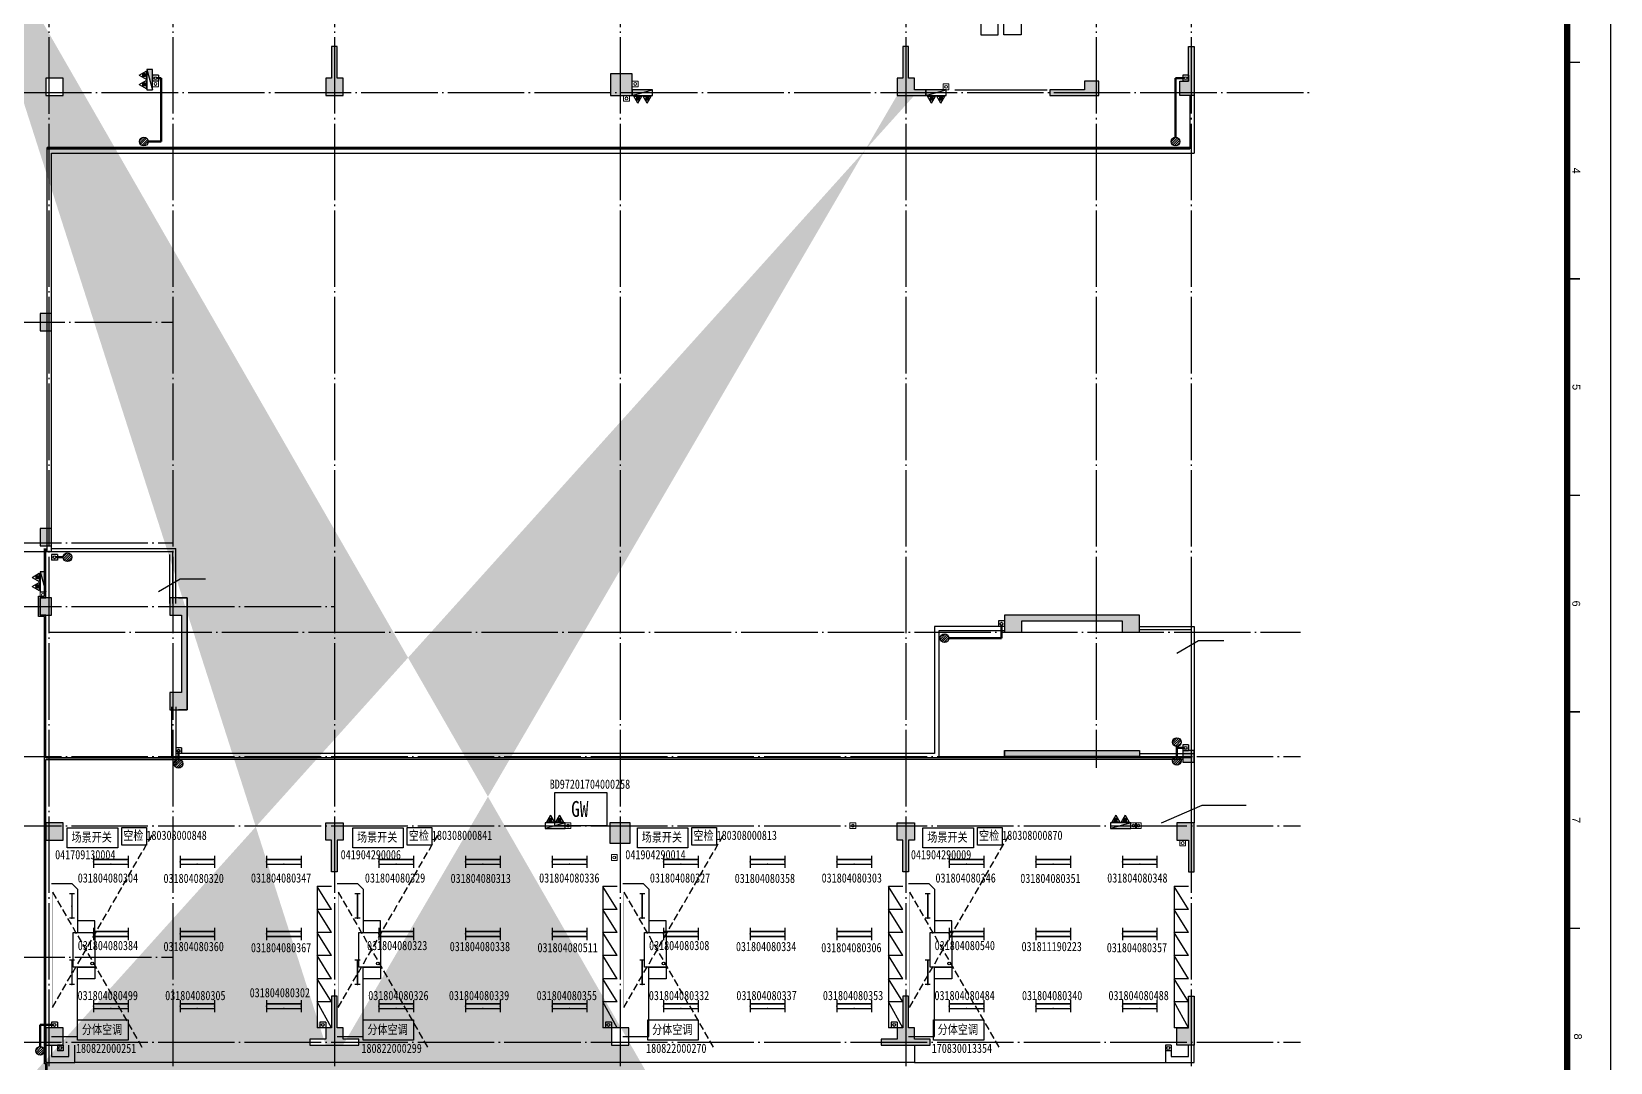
# Model space of a CAD drawing. Header units: millimetres. Extents: x 129492 to 2683129, y 513162 to 1188265.
# Drawn here: x 433926 to 488646, y 577455 to 613169 of the extents above; entities that cross this region are included whole.
import ezdxf
from ezdxf.enums import TextEntityAlignment as Align

# ---------------------------------------------------------------- set-up
doc = ezdxf.new("R2010")
doc.units = ezdxf.units.MM
doc.header["$LTSCALE"] = 1000
for name, pattern in [('3#_t8$0$$0$CCDID0GLB00001', [30, 26.5, -1.5, 0.5, -1.5]), ('3#_t8$0$CONTINOUS', [0]), ('3#_t8$0$DASH', [0.35, 0.25, -0.1]), ('GRID$1$CCDID0GLB00001', [30, 26.5, -1.5, 0.5, -1.5])]:
    doc.linetypes.add(name, pattern=pattern)
for name, color, linetype in [('3#_t8$0$$0$A-DOOR', 2, 'Continuous'), ('3#_t8$0$$0$G-GRID', 1, '3#_t8$0$$0$CCDID0GLB00001'), ('3#_t8$0$A-ELEV-HEVY', 2, 'Continuous'), ('3#_t8$0$A-FURN', 9, 'Continuous'), ('3#_t8$0$A-HRAL', 104, 'Continuous'), ('3#_t8$0$A-MOAT', 252, 'Continuous'), ('3#_t8$0$A-OVER', 23, 'Continuous'), ('3#_t8$0$A-WALL', 4, 'Continuous'), ('3#_t8$0$G-0-XREF', 252, 'Continuous'), ('3#_t8$0$G-ANNO-NOTE', 252, 'Continuous'), ('3#_t8$0$G-ANNO-TEXT', 33, 'Continuous'), ('3#_t8$0$P-COND-SILO', 252, '3#_t8$0$CONTINOUS'), ('3#_t8$0$P-DRAI-MISC', 252, 'Continuous'), ('3#_t8$0$P-WAST-PIPE', 252, '3#_t8$0$CCDI_L_P_F'), ('3#_t8$0$家具', 9, 'Continuous'), ('3#楼柱网$0$G-0-XREF', 2, 'Continuous'), ('3#楼柱网$1$COLS', 6, 'Continuous'), ('3#楼柱网$1$COLS-HATH', 8, 'Continuous'), ('E-EQPM-LIGT', 150, 'Continuous'), ('E-WIRE', 32, 'Continuous'), ('EQUIP-照明', 3, 'Continuous'), ('G-0-XREF', 2, 'Continuous'), ('GRID$1$G-GRID', 252, 'GRID$1$CCDID0GLB00001'), ('卫生间$0$A-DOOR', 2, 'Continuous'), ('卫生间$0$A-FIXT', 252, 'Continuous'), ('卫生间$0$SPACE', 7, 'Continuous'), ('图框A1+0.00$0$G-ANNO-TEXT', 33, 'Continuous'), ('图框A1+0.00$0$G-BORD', 3, 'Continuous')]:
    doc.layers.add(name, color=color, linetype=linetype)
for name, color, linetype, lineweight in [('3#_t8$0$3#消火栓$0$P-HUDR-MISC', 252, 'Continuous', 25), ('3#_t8$0$3#消火栓$0$P-HUDR-SILO', 252, 'Continuous', 20), ('3#_t8$0$P-HUDR-SILO', 252, 'Continuous', 20), ('3#_t8$0$P-WAST', 252, '3#_t8$0$废水', 50)]:
    doc.layers.add(name, color=color, linetype=linetype, lineweight=lineweight)
doc.layers.get('0').off()
doc.layers.get('3#_t8$0$G-0-XREF').off()
doc.layers.get('E-WIRE').off()
doc.styles.add('3#_t8$0$CCDI_T_G01', font='arial.ttf')
doc.styles.add('3#_t8$0$Standard', font='gbenor.shx', dxfattribs={"bigfont": 'gbcbig.shx'})
doc.styles.add('GW', font='', dxfattribs={"width": 0.8, "height": 550})
doc.styles.add('图框A1+0.00$0$CCDI_T_G01', font='arial.ttf')
doc.styles.add('空检', font='', dxfattribs={"width": 0.8, "height": 320})
doc.styles.get('GW').set_extended_font_data('SimSun')
doc.styles.get('空检').set_extended_font_data('SimSun')
doc.linetypes.add('3#_t8$0$CCDI_L_P_F', pattern='A,50,["F",3#_t8$0$CCDI_T_G01,S=2,R=0,X=1.1,Y=-1],-4', length=54)
doc.linetypes.add('3#_t8$0$废水', pattern='A,50,["F",3#_t8$0$Standard,S=2,R=0,X=1.2,Y=-1],-4', length=54)

# ---------------------------------------------------------------- blocks, each defined once
blk = doc.blocks.new('3#_t8$0$232Y24Y')
at = {"layer": '3#_t8$0$A-FURN'}
for p, q in [((-2060, 80), (-1560, -820)), ((-2060, 80), (-1560, 80)), ((-1560, -4820), (-1560, 80)), ((-2060, -820), (-1560, -820)), ((-2060, -820), (-1560, -1620)), ((-2060, -1620), (-1560, -1620)), ((-2060, -1620), (-1560, -2420)), ((-2060, -2420), (-1560, -3220)), ((-2060, -2420), (-1560, -2420)), ((-2060, -3220), (-1560, -3220)), ((-2060, -3220), (-1560, -4020)), ((-2060, -4020), (-1560, -4020)), ((-2060, -4020), (-1560, -4820)), ((-2060, -4820), (-1560, -4820))]:
    blk.add_line(p, q, dxfattribs=at)
at = {"layer": '3#_t8$0$家具', "linetype": '3#_t8$0$DASH'}
for p, q in [((7610, -4620), (4463, 830)), ((7610, -620), (4117, -6670))]:
    blk.add_line(p, q, dxfattribs=at)
at = {"layer": '3#_t8$0$家具'}
for points in [[(7640, 380), (6940, 380), (6740, 380), (6740, -2020)], [(7640, -4920), (6940, -4920), (6740, -4720), (6740, -3220)]]:
    blk.add_lwpolyline(points, dxfattribs=at)
at = {"layer": '3#_t8$0$家具', "const_width": 10}
blk.add_lwpolyline([(7610, -620), (7610, -4620)], dxfattribs=at)
at = {"layer": '3#_t8$0$家具'}
for points in [[(6140, -1620), (6740, -1620), (6740, -2020), (6140, -2020)], [(6140, -3220), (6140, -2020), (6890, -2020), (6890, -3220)], [(6140, -3620), (6740, -3620), (6740, -3220), (6140, -3220)]]:
    blk.add_lwpolyline(points, close=True, dxfattribs=at)
blk.add_circle((6236, -2146), 46.6, dxfattribs=at)
blk = doc.blocks.new('卫生间$0$$lvtry$00000000')
for p, q in [((0, 0), (0, -329.6)), ((75.7, -264.7), (-73.5, -264.7))]:
    blk.add_line(p, q)
blk.add_circle((0, -264.7), 16.2)
blk = doc.blocks.new('卫生间')
blk.add_line((4817, 2480), (5417, 2480))
at = {"layer": '卫生间$0$A-DOOR'}
for p, q in [((42717, 44830), (44667, 44830)), ((44667, 44830), (45917, 44830))]:
    blk.add_line(p, q, dxfattribs=at)
at = {"layer": '卫生间$0$A-FIXT'}
for p, q in [((43005, 53030), (43005, 49405)), ((45630, 51205), (45630, 53030)), ((892, 13668), (7217, 13668)), ((1730, 12380), (1730, 8755)), ((4917, 12180), (4917, 8880)), ((5317, 12180), (5317, 9280)), ((5417, 12180), (5417, 9380)), ((3405, 11893), (3405, 5580)), ((7617, 11380), (7617, 9880)), ((5417, 9380, 0), (7617, 9380, 0)), ((4917, 8880, 0), (7617, 8880, 0)), ((5317, 9280, 0), (7617, 9280, 0)), ((1730, 8293), (1730, 5580)), ((7617, 8480), (7617, 5630)), ((1730, 2668), (1730, 5380)), ((3405, 2668), (3405, 5380)), ((4917, 2480), (4917, 5280)), ((4917, 5280), (6817, 5280)), ((5317, 2480), (5317, 4880)), ((5317, 4880), (6817, 4880)), ((5417, 2480), (5417, 4780)), ((5417, 4780), (6817, 4780)), ((7617, 2780), (7617, 4280)), ((877, 340), (877, 2668))]:
    blk.add_line(p, q, dxfattribs=at)
for points in [[(44217, 46730), (44217, 48830), (43617, 48830), (43617, 46730)], [(44417, 46730), (44417, 48830), (45017, 48830), (45017, 46730)]]:
    blk.add_lwpolyline(points, close=True, dxfattribs=at)
for points in [[(1177, 2668), (1177, 640), (7612, 640), (7612, -20)], [(877, 340), (7217, 340), (7217, -20)]]:
    blk.add_lwpolyline(points, dxfattribs=at)
at = {"layer": '卫生间$0$SPACE', "ltscale": 5}
for points in [[(5017, 8160), (6517, 8160), (6517, 8580), (5017, 8580)], [(6617, 8160), (7067, 8160), (7067, 8580), (6617, 8580)], [(5017, 5580), (6517, 5580), (6517, 6000), (5017, 6000)]]:
    blk.add_lwpolyline(points, close=True, dxfattribs=at)
at = {"layer": '卫生间$0$A-FIXT', "xscale": -1}
for p, rotation in [((4847, 11880, 0), 90.00000027649769), ((4847, 11280, 0), 90.00000027649769), ((4847, 10680, 0), 90.00000027649769), ((4847, 10080, 0), 90.00000027649769), ((6117, 8780), 180), ((6717, 8780), 180), ((7317, 8780), 180)]:
    blk.add_blockref('卫生间$0$$lvtry$00000000', p, dxfattribs=dict(at, rotation=rotation))
blk = doc.blocks.new('GRID')
at = {"layer": 'GRID$1$G-GRID', "ltscale": 0.1}
for p, q in [((23400, 76720), (23400, -3284)), ((27700, 76720), (27700, -3284)), ((33300, 76720), (33300, -3284)), ((43200, 76720), (43200, -3284)), ((53100, 76720), (53100, -3284)), ((59700, 76720), (59700, 42400)), ((63000, 76720), (63000, -3284)), ((-1768, 65800), (66783, 65800)), ((-2810, 50200), (27700, 50200)), ((-2810, 49900), (27700, 49900)), ((-2810, 48000), (33300, 48000)), ((23400, 47100), (66783, 47100)), ((-2810, 42800), (66783, 42800)), ((-2810, 40400), (66783, 40400)), ((-2810, 32900), (66783, 32900))]:
    blk.add_line(p, q, dxfattribs=at)
for points in [[(-2693, 57850), (27700, 57850)], [(-2693, 35850), (27700, 35850)]]:
    blk.add_lwpolyline(points, dxfattribs=at)
blk = doc.blocks.new('3#楼柱网')
at = {"layer": '3#楼柱网$1$COLS-HATH'}
h = blk.add_hatch(color=256, dxfattribs=at)
h.paths.add_polyline_path([(-28327982, 42527826), (-28328207, 42527826), (-28328207, 42528476), (-28327557, 42528476), (-28327557, 42527826), (-28327782, 42527826), (-28327782, 42526776), (-28327982, 42526776)])
h.paths.add_polyline_path([(-28294907, 42579476), (-28294157, 42579476), (-28294157, 42580226), (-28294907, 42580226)], flags=16)
h.paths.add_polyline_path([(-28314482, 42588076), (-28313282, 42588076), (-28313282, 42587876), (-28313882, 42587876), (-28313882, 42587476), (-28314282, 42587476), (-28314282, 42586826), (-28314482, 42586826)], flags=17)
h.paths.add_polyline_path([(-28275082, 42556376), (-28274682, 42556376), (-28274682, 42556776), (-28275082, 42556776)], flags=17)
h.paths.add_polyline_path([(-28275082, 42523476), (-28274682, 42523476), (-28274682, 42523876), (-28275082, 42523876)], flags=17)
h.paths.add_polyline_path([(-28314682, 42543026), (-28314282, 42543026), (-28314282, 42543626), (-28314682, 42543626)], flags=17)
h.paths.add_polyline_path([(-28318582, 42542976), (-28317882, 42542976), (-28317882, 42543676), (-28318582, 42543676)], flags=17)
h.paths.add_polyline_path([(-28325382, 42543026), (-28324782, 42543026), (-28324782, 42543626), (-28325382, 42543626)], flags=17)
h.paths.add_polyline_path([(-28325382, 42534626), (-28325382, 42536226), (-28325182, 42536226), (-28325182, 42535226), (-28324782, 42535226), (-28324782, 42534826), (-28323682, 42534826), (-28323682, 42534626)], flags=17)
h.paths.add_polyline_path([(-28318082, 42533926), (-28317682, 42533926), (-28317682, 42534526), (-28318082, 42534526)], flags=17)
h.paths.add_polyline_path([(-28314682, 42533926), (-28314282, 42533926), (-28314282, 42534526), (-28314682, 42534526)], flags=17)
h.paths.add_polyline_path([(-28314682, 42534626), (-28314282, 42534626), (-28314282, 42535226), (-28314682, 42535226)], flags=17)
h.paths.add_polyline_path([(-28318482, 42534626), (-28317882, 42534626), (-28317882, 42535226), (-28318482, 42535226)], flags=17)
h.paths.add_polyline_path([(-28328732, 42520776), (-28327032, 42520776), (-28327032, 42520976), (-28327582, 42520976), (-28327582, 42521376), (-28327782, 42521376), (-28327982, 42521376), (-28327982, 42521376), (-28328182, 42521376), (-28328182, 42520976), (-28328732, 42520976)])
h.paths.add_polyline_path([(-28314682, 42524976), (-28314282, 42524976), (-28314282, 42525576), (-28314682, 42525576)], flags=17)
h.paths.add_polyline_path([(-28285532, 42513676), (-28283832, 42513676), (-28283832, 42513876), (-28284382, 42513876), (-28284382, 42514276), (-28284582, 42514276), (-28284582, 42515376), (-28284782, 42515376), (-28284782, 42514276), (-28284982, 42514276), (-28284982, 42513876), (-28285532, 42513876)], flags=17)
h.paths.add_polyline_path([(-28305332, 42513676), (-28303632, 42513676), (-28303632, 42513876), (-28304182, 42513876), (-28304182, 42514276), (-28304382, 42514276), (-28304382, 42515376), (-28304582, 42515376), (-28304582, 42514276), (-28304782, 42514276), (-28304782, 42513876), (-28305332, 42513876)], flags=17)
h.paths.add_polyline_path([(-28309782, 42528656), (-28309782, 42525576), (-28310182, 42525576), (-28310182, 42524976), (-28309582, 42524976), (-28309582, 42529256), (-28310182, 42529256), (-28310182, 42528656)], flags=17)
h.paths.add_polyline_path([(-28281262, 42528576), (-28281262, 42528576), (-28281262, 42528576), (-28281262, 42527976), (-28280662, 42527976), (-28280662, 42528376), (-28277182, 42528376), (-28277182, 42527976), (-28276582, 42527976), (-28276582, 42528576)], flags=17)
h.paths.add_polyline_path([(-28314682, 42528656), (-28314282, 42528656), (-28314282, 42529256), (-28314682, 42529256)], flags=17)
h.paths.add_polyline_path([(-28318482, 42527876), (-28317882, 42527876), (-28317882, 42528476), (-28318482, 42528476)], flags=17)
h.paths.add_polyline_path([(-28274682, 42521376), (-28275282, 42521376), (-28275282, 42520776), (-28274882, 42520776), (-28274882, 42519676), (-28274682, 42519676), (-28274682, 42520776)], flags=17)
h.paths.add_polyline_path([(-28337882, 42528476), (-28337282, 42528476), (-28337282, 42527876), (-28337682, 42527876), (-28337682, 42526776), (-28337882, 42526776), (-28337882, 42527876)])
h.paths.add_polyline_path([(-28337882, 42520776), (-28337282, 42520776), (-28337282, 42521376), (-28337682, 42521376), (-28337682, 42522476), (-28337882, 42522476), (-28337882, 42521376)])
h.paths.add_polyline_path([(-28318082, 42513676), (-28318082, 42515676), (-28317782, 42515676), (-28317782, 42513676)])
h.paths.add_polyline_path([(-28304782, 42521376), (-28304182, 42521376), (-28304182, 42520776), (-28304382, 42520776), (-28304382, 42519676), (-28304582, 42519676), (-28304582, 42520776), (-28304782, 42520776)], flags=17)
h.paths.add_polyline_path([(-28284982, 42521376), (-28284382, 42521376), (-28284382, 42520776), (-28284582, 42520776), (-28284582, 42519676), (-28284782, 42519676), (-28284782, 42520776), (-28284982, 42520776)], flags=17)
h.paths.add_polyline_path([(-28294932, 42520676), (-28294232, 42520676), (-28294232, 42521376), (-28294932, 42521376)], flags=17)
h.paths.add_polyline_path([(-28314482, 42520776), (-28313882, 42520776), (-28313882, 42521376), (-28314482, 42521376)], flags=17)
h.paths.add_polyline_path([(-28318482, 42520776), (-28317882, 42520776), (-28317882, 42521376), (-28318482, 42521376)], flags=17)
h.paths.add_polyline_path([(-28294882, 42513676), (-28294282, 42513676), (-28294282, 42514276), (-28294882, 42514276)], flags=17)
h.paths.add_polyline_path([(-28314482, 42513676), (-28313882, 42513676), (-28313882, 42514276), (-28314482, 42514276)])
h.paths.add_polyline_path([(-28328732, 42563776), (-28327032, 42563776), (-28327032, 42563576), (-28327582, 42563576), (-28327582, 42563176), (-28327782, 42563176), (-28327982, 42563176), (-28327982, 42563176), (-28328182, 42563176), (-28328182, 42563576), (-28328732, 42563576)])
h.paths.add_polyline_path([(-28278482, 42579476), (-28277982, 42579476), (-28277982, 42579976), (-28278482, 42579976), (-28278482, 42579676), (-28279682, 42579676), (-28279682, 42579476)], flags=17)
h.paths.add_polyline_path([(-28325382, 42549926), (-28325382, 42548326), (-28325182, 42548326), (-28325182, 42549326), (-28324782, 42549326), (-28324782, 42549726), (-28323682, 42549726), (-28323682, 42549926)], flags=17)
h.paths.add_polyline_path([(-28285532, 42546576), (-28283832, 42546576), (-28283832, 42546776), (-28284382, 42546776), (-28284382, 42547176), (-28284582, 42547176), (-28284582, 42548276), (-28284782, 42548276), (-28284782, 42547176), (-28284982, 42547176), (-28284982, 42546776), (-28285532, 42546776)], flags=17)
h.paths.add_polyline_path([(-28309782, 42561476), (-28309782, 42558796), (-28310182, 42558796), (-28310182, 42558196), (-28309582, 42558196), (-28309582, 42562076), (-28310182, 42562076), (-28310182, 42561476)], flags=17)
h.paths.add_polyline_path([(-28281262, 42561476), (-28281262, 42561476), (-28281262, 42561476), (-28281262, 42560876), (-28280662, 42560876), (-28280662, 42561276), (-28277182, 42561276), (-28277182, 42560876), (-28276582, 42560876), (-28276582, 42561476)], flags=17)
h.paths.add_polyline_path([(-28318082, 42563876), (-28317682, 42563876), (-28317682, 42564476), (-28318082, 42564476)], flags=17)
h.paths.add_polyline_path([(-28314682, 42563876), (-28314282, 42563876), (-28314282, 42564476), (-28314682, 42564476)], flags=17)
h.paths.add_polyline_path([(-28322370, 42584799), (-28322052, 42585042), (-28321688, 42584565), (-28322005, 42584322)], flags=17)
h.paths.add_polyline_path([(-28274682, 42554276), (-28275282, 42554276), (-28275282, 42553676), (-28274882, 42553676), (-28274882, 42552576), (-28274682, 42552576), (-28274682, 42553676)], flags=17)
h.paths.add_polyline_path([(-28304782, 42554276), (-28304182, 42554276), (-28304182, 42553676), (-28304382, 42553676), (-28304382, 42552576), (-28304582, 42552576), (-28304582, 42553676), (-28304782, 42553676)], flags=17)
h.paths.add_polyline_path([(-28284982, 42554276), (-28284382, 42554276), (-28284382, 42553676), (-28284582, 42553676), (-28284582, 42552576), (-28284782, 42552576), (-28284782, 42553676), (-28284982, 42553676)], flags=17)
h.paths.add_polyline_path([(-28294932, 42553576), (-28294232, 42553576), (-28294232, 42554276), (-28294932, 42554276)], flags=17)
h.paths.add_polyline_path([(-28314482, 42553676), (-28313882, 42553676), (-28313882, 42554276), (-28314482, 42554276)], flags=17)
h.paths.add_polyline_path([(-28337882, 42556076), (-28337282, 42556076), (-28337282, 42556676), (-28337682, 42556676), (-28337682, 42557776), (-28337882, 42557776), (-28337882, 42556676)])
h.paths.add_polyline_path([(-28327982, 42556726), (-28328207, 42556726), (-28328207, 42556076), (-28327557, 42556076), (-28327557, 42556726), (-28327782, 42556726), (-28327782, 42557776), (-28327982, 42557776)])
h.paths.add_polyline_path([(-28318482, 42556076), (-28317882, 42556076), (-28317882, 42556676), (-28318482, 42556676)], flags=17)
h.paths.add_polyline_path([(-28318482, 42549326), (-28317882, 42549326), (-28317882, 42549926), (-28318482, 42549926)], flags=17)
h.paths.add_polyline_path([(-28274682, 42546576), (-28275282, 42546576), (-28275282, 42547176), (-28274882, 42547176), (-28274882, 42548276), (-28274682, 42548276), (-28274682, 42547176)], flags=17)
h.paths.add_polyline_path([(-28305332, 42546576), (-28303632, 42546576), (-28303632, 42546776), (-28304182, 42546776), (-28304182, 42547176), (-28304382, 42547176), (-28304382, 42548276), (-28304582, 42548276), (-28304582, 42547176), (-28304782, 42547176), (-28304782, 42546776), (-28305332, 42546776)], flags=16)
h.paths.add_polyline_path([(-28294882, 42546576), (-28294282, 42546576), (-28294282, 42547176), (-28294882, 42547176)], flags=17)
h.paths.add_polyline_path([(-28314482, 42546576), (-28313882, 42546576), (-28313882, 42547176), (-28314482, 42547176)], flags=17)
h.paths.add_polyline_path([(-28314682, 42571326), (-28314282, 42571326), (-28314282, 42571926), (-28314682, 42571926)], flags=17)
h.paths.add_polyline_path([(-28314682, 42561476), (-28314282, 42561476), (-28314282, 42562076), (-28314682, 42562076)], flags=17)
h.paths.add_polyline_path([(-28304782, 42579476), (-28304182, 42579476), (-28304182, 42580076), (-28304382, 42580076), (-28304382, 42581176), (-28304582, 42581176), (-28304582, 42580076), (-28304782, 42580076)], flags=17)
h.paths.add_polyline_path([(-28284382, 42579676), (-28284382, 42580076), (-28284582, 42580076), (-28284582, 42581176), (-28284782, 42581176), (-28284782, 42580076), (-28284982, 42580076), (-28284982, 42579476), (-28283982, 42579476), (-28283982, 42579676)], flags=17)
h.paths.add_polyline_path([(-28314482, 42579476), (-28313882, 42579476), (-28313882, 42580076), (-28314482, 42580076)], flags=17)
h.paths.add_polyline_path([(-28318082, 42571326), (-28317682, 42571326), (-28317682, 42571926), (-28318082, 42571926)], flags=17)
h.paths.add_polyline_path([(-28337882, 42563776), (-28337282, 42563776), (-28337282, 42563176), (-28337682, 42563176), (-28337682, 42562076), (-28337882, 42562076), (-28337882, 42563176)])
h.paths.add_polyline_path([(-28318482, 42563176), (-28317882, 42563176), (-28317882, 42563776), (-28318482, 42563776)], flags=17)
h.paths.add_polyline_path([(-28304782, 42588076), (-28304182, 42588076), (-28304182, 42587476), (-28304382, 42587476), (-28304382, 42586376), (-28304582, 42586376), (-28304582, 42587476), (-28304782, 42587476)], flags=17)
h.paths.add_polyline_path([(-28284982, 42588076), (-28284382, 42588076), (-28284382, 42587476), (-28284582, 42587476), (-28284582, 42586376), (-28284782, 42586376), (-28284782, 42587476), (-28284982, 42587476)], flags=17)
h.paths.add_polyline_path([(-28294882, 42587476), (-28294282, 42587476), (-28294282, 42588076), (-28294882, 42588076)], flags=17)
h.paths.add_polyline_path([(-28274882, 42579976), (-28274882, 42581176), (-28274682, 42581176), (-28274682, 42579476), (-28275182, 42579476), (-28275182, 42579976)], flags=17)
edge = h.paths.add_edge_path(flags=17)
edge.add_line((-28281262, 42523676), (-28276582, 42523676))
edge.add_line((-28276582, 42523676), (-28276582, 42523876))
edge.add_line((-28276582, 42523876), (-28276982, 42523876))
edge.add_line((-28276982, 42523876), (-28280862, 42523876))
edge.add_line((-28280862, 42523876), (-28281262, 42523876))
edge.add_line((-28281262, 42523876), (-28281262, 42523676))
edge.add_line((-28281262, 42523676), (-28280862, 42523676))
h.paths.add_polyline_path([(-28281262, 42556776), (-28280862, 42556776), (-28276982, 42556776), (-28276582, 42556776), (-28276582, 42556576), (-28281262, 42556576)], flags=17)
h.paths.add_polyline_path([(-28278182, 42586776), (-28278382, 42586776), (-28278382, 42586376), (-28277982, 42586376), (-28277982, 42587676), (-28277982, 42588076), (-28278382, 42588076), (-28278382, 42587676), (-28278182, 42587676)], flags=17)
edge = h.paths.add_edge_path(flags=17)
edge.add_line((-28274682, 42586776), (-28274682, 42585076))
edge.add_line((-28274682, 42585076), (-28274882, 42585076))
edge.add_line((-28274882, 42585076), (-28274882, 42586376))
edge.add_line((-28274882, 42586376), (-28275082, 42586376))
edge.add_line((-28275082, 42586376), (-28275082, 42586776))
edge.add_line((-28275082, 42586776), (-28274682, 42586776))
edge.add_line((-28274682, 42586776), (-28274682, 42586376))
edge = h.paths.add_edge_path(flags=17)
edge.add_line((-28318082, 42580076), (-28318082, 42579476))
edge.add_line((-28318082, 42579476), (-28317682, 42579476))
edge.add_line((-28317682, 42579476), (-28317682, 42580076))
edge.add_line((-28317682, 42580076), (-28317882, 42580076))
edge.add_line((-28317882, 42580076), (-28317882, 42581176))
edge.add_line((-28317882, 42581176), (-28318082, 42581176))
edge.add_line((-28318082, 42581176), (-28318082, 42579476))
h.paths.add_polyline_path([(-28318082, 42579476), (-28317682, 42579476), (-28317682, 42580076), (-28317882, 42580076), (-28317882, 42581176), (-28318082, 42581176)], flags=16)
edge = h.paths.add_edge_path()
edge.add_line((-28324782, 42534626), (-28324782, 42534626))
edge.add_line((-28324782, 42534626), (-28325382, 42534626))
edge.add_line((-28325382, 42534626), (-28325382, 42535226))
edge.add_line((-28281262, 42523876), (-28281262, 42523676))
edge.add_line((-28274782, 42513676), (-28275682, 42513676))
edge.add_line((-28275682, 42513676), (-28275682, 42513876))
edge.add_line((-28275682, 42513876), (-28275282, 42513876))
edge.add_line((-28275282, 42513876), (-28275282, 42514276))
edge.add_line((-28275282, 42514276), (-28274882, 42514276))
edge.add_line((-28274882, 42514276), (-28274882, 42515376))
edge.add_line((-28274882, 42515376), (-28274682, 42515376))
edge.add_line((-28274682, 42515376), (-28274682, 42514276))
edge.add_line((-28274682, 42514276), (-28274682, 42513676))
edge.add_line((-28274682, 42513676), (-28275282, 42513676))
edge.add_line((-28318082, 42588076), (-28317718, 42587599))
edge.add_line((-28317718, 42587599), (-28318036, 42587356))
edge.add_line((-28318036, 42587356), (-28318400, 42587833))
edge.add_line((-28318400, 42587833), (-28318082, 42588076))
edge.add_line((-28304782, 42546576), (-28304182, 42546576))
edge.add_line((-28284982, 42579476), (-28284382, 42579476))
at = {"layer": '3#楼柱网$1$COLS'}
for points in [[(-28304782, 42579476), (-28304182, 42579476), (-28304182, 42580076), (-28304382, 42580076), (-28304382, 42581176), (-28304582, 42581176), (-28304582, 42580076), (-28304782, 42580076), (-28304782, 42579476)], [(-28284382, 42579676), (-28284382, 42580076), (-28284582, 42580076), (-28284582, 42581176), (-28284782, 42581176), (-28284782, 42580076), (-28284982, 42580076), (-28284982, 42579476), (-28283982, 42579476), (-28283982, 42579676), (-28284382, 42579676)], [(-28274882, 42579976), (-28274882, 42581176), (-28274682, 42581176), (-28274682, 42579476), (-28275182, 42579476), (-28275182, 42579976), (-28274882, 42579976)], [(-28278482, 42579476), (-28277982, 42579476), (-28277982, 42579976), (-28278482, 42579976), (-28278482, 42579676), (-28279682, 42579676), (-28279682, 42579476), (-28278482, 42579476)], [(-28284982, 42579476), (-28284382, 42579476)], [(-28309782, 42561476), (-28309782, 42558796), (-28310182, 42558796), (-28310182, 42558196), (-28309582, 42558196), (-28309582, 42562076), (-28309582, 42562076), (-28310182, 42562076), (-28310182, 42561476), (-28309782, 42561476)], [(-28281262, 42561476), (-28281262, 42561476), (-28281262, 42561476), (-28281262, 42560876), (-28280662, 42560876), (-28280662, 42561276), (-28277182, 42561276), (-28277182, 42560876), (-28276582, 42560876), (-28276582, 42561476), (-28281262, 42561476)], [(-28281262, 42556576), (-28281262, 42556776), (-28280862, 42556776), (-28280862, 42556776), (-28276982, 42556776), (-28276982, 42556776), (-28276582, 42556776), (-28276582, 42556576), (-28281262, 42556576)], [(-28281262, 42556776), (-28281262, 42556576)], [(-28304782, 42554276), (-28304182, 42554276), (-28304182, 42553676), (-28304382, 42553676), (-28304382, 42552576), (-28304582, 42552576), (-28304582, 42553676), (-28304782, 42553676), (-28304782, 42554276)], [(-28284982, 42554276), (-28284382, 42554276), (-28284382, 42553676), (-28284582, 42553676), (-28284582, 42552576), (-28284782, 42552576), (-28284782, 42553676), (-28284982, 42553676), (-28284982, 42554276)], [(-28274682, 42554276), (-28275282, 42554276), (-28275282, 42553676), (-28274882, 42553676), (-28274882, 42552576), (-28274682, 42552576), (-28274682, 42553676), (-28274682, 42553676), (-28274682, 42554276)], [(-28305332, 42546576), (-28303632, 42546576), (-28303632, 42546776), (-28304182, 42546776), (-28304182, 42547176), (-28304382, 42547176), (-28304382, 42548276), (-28304582, 42548276), (-28304582, 42547176), (-28304782, 42547176), (-28304782, 42546776), (-28305332, 42546776), (-28305332, 42546576)], [(-28285532, 42546576), (-28283832, 42546576), (-28283832, 42546776), (-28284382, 42546776), (-28284382, 42547176), (-28284582, 42547176), (-28284582, 42548276), (-28284782, 42548276), (-28284782, 42547176), (-28284982, 42547176), (-28284982, 42546776), (-28285532, 42546776), (-28285532, 42546576)], [(-28274682, 42546576), (-28275282, 42546576), (-28275282, 42547176), (-28274882, 42547176), (-28274882, 42548276), (-28274682, 42548276), (-28274682, 42547176), (-28274682, 42547176), (-28274682, 42546576)], [(-28304782, 42546576), (-28304182, 42546576)]]:
    blk.add_lwpolyline(points, dxfattribs=at)
for points in [[(-28294907, 42579476), (-28294157, 42579476), (-28294157, 42580226), (-28294907, 42580226)], [(-28314482, 42579476), (-28313882, 42579476), (-28313882, 42580076), (-28314482, 42580076)], [(-28314682, 42571326), (-28314282, 42571326), (-28314282, 42571926), (-28314682, 42571926)], [(-28314682, 42563876), (-28314282, 42563876), (-28314282, 42564476), (-28314682, 42564476)], [(-28314682, 42561476), (-28314282, 42561476), (-28314282, 42562076), (-28314682, 42562076)], [(-28275082, 42556376), (-28274682, 42556376), (-28274682, 42556776), (-28275082, 42556776)], [(-28314482, 42553676), (-28313882, 42553676), (-28313882, 42554276), (-28314482, 42554276)], [(-28294932, 42553576), (-28294232, 42553576), (-28294232, 42554276), (-28294932, 42554276)], [(-28314482, 42546576), (-28313882, 42546576), (-28313882, 42547176), (-28314482, 42547176)], [(-28294882, 42546576), (-28294282, 42546576), (-28294282, 42547176), (-28294882, 42547176)]]:
    blk.add_lwpolyline(points, close=True, dxfattribs=at)
at = {"layer": '3#楼柱网$0$G-0-XREF'}
blk.add_blockref('GRID', (-28337782, 42513776), dxfattribs=at)
blk = doc.blocks.new('3#_t8$0$gfdgdgre')
at = {"layer": '3#_t8$0$A-MOAT', "ltscale": 5}
for p, q in [((-39650, 54050), (-39650, 54100)), ((-35550, 54100), (-39650, 54100)), ((-50, 54050), (-39650, 54050)), ((-19550, 54100), (-35550, 54100)), ((-50, 54100), (-19550, 54100)), ((-19700, 32900), (-39700, 32900)), ((-300, 32900), (-19800, 32900))]:
    blk.add_line(p, q, dxfattribs=at)
for points in [[(-39750, 22600), (-39750, 37850), (-39950, 37850), (-39950, 38550), (-39750, 38550), (-39750, 40200)], [(0, 32950), (-39700, 32950), (-39700, 37900), (-39900, 37900), (-39900, 38500), (-39700, 38500), (-39700, 40200)], [(-39900, 11050), (-39900, 11650), (-39650, 11650), (-39650, 19450), (-39900, 19450), (-39900, 20050), (-39650, 20050), (-39650, 22400), (-39700, 22400), (-39700, 32900), (-35200, 32900)], [(-39950, 11050), (-39950, 11700), (-39700, 11700), (-39700, 19400), (-39950, 19400), (-39950, 20100), (-39700, 20100), (-39700, 22350), (-39750, 22350), (-39750, 22600)]]:
    blk.add_lwpolyline(points, dxfattribs=at)
blk = doc.blocks.new('3#_t8$0$3#消火栓$0$A$C7A4A6D2E')
at = {"ltscale": 0.1}
for p, q in [((200, 200), (0, 200)), ((0, 200), (0, 0)), ((200, 0), (0, 0)), ((200, 200), (200, 0))]:
    blk.add_line(p, q, dxfattribs=at)
blk.add_circle((100, 100), 50, dxfattribs=at)
blk = doc.blocks.new('3#_t8$0$3#消火栓$0$A$C5D304408')
at = {"layer": '3#_t8$0$3#消火栓$0$P-HUDR-MISC'}
h = blk.add_hatch(dxfattribs=at)
h.set_pattern_fill('JIS_WOOD', color=256, scale=20, angle=90, style=0)
h.set_pattern_definition([(135, (24339.631, 24727.014), (10, 10), [])])
h.paths.add_polyline_path([(24881, 25139), (24881, 25230), (24790, 25230), (24790, 25139)])
h = blk.add_hatch(dxfattribs=at)
h.set_pattern_fill('JIS_WOOD', color=256, scale=20, angle=90, style=0)
h.set_pattern_definition([(135, (24660.631, 24727.014), (10, 10), [])])
h.paths.add_polyline_path([(25202, 25139), (25202, 25230), (25111, 25230), (25111, 25139)])
blk.add_hatch(color=256, dxfattribs=at).paths.add_polyline_path([(25350, 24880), (25350, 25080), (25350, 25080), (24650, 24880)])
for p, q in [((24835, 25349), (24696, 25108)), ((24790, 25139), (24790, 25230)), ((24881, 25230), (24790, 25230)), ((24835, 25349), (24974, 25108)), ((24881, 25139), (24881, 25230)), ((25156, 25349), (25017, 25108)), ((25111, 25139), (25111, 25230)), ((25202, 25230), (25111, 25230)), ((25156, 25349), (25295, 25108)), ((25202, 25139), (25202, 25230)), ((25350, 25080), (24650, 24880)), ((24974, 25108), (24696, 25108)), ((24881, 25139), (24790, 25139)), ((25295, 25108), (25017, 25108)), ((25202, 25139), (25111, 25139))]:
    blk.add_line(p, q, dxfattribs=at)
blk.add_lwpolyline([(25350, 25080), (24650, 25080), (24650, 24880), (25350, 24880)], close=True, dxfattribs=at)
blk = doc.blocks.new('3#_t8$0$A$C01BF6661')
at = {"layer": '3#_t8$0$P-DRAI-MISC', "ltscale": 5}
h = blk.add_hatch(dxfattribs=at)
h.set_pattern_fill('ANSI31', color=256, scale=450, angle=180, style=0)
h.set_pattern_definition([(225, (36225, 89338.503), (39.774756, -39.774756), [])])
h.paths.add_polyline_path([(-150, 0, 1), (150, 0, 1)])
blk.add_circle((0, 0), 150, dxfattribs=at)
blk = doc.blocks.new('3#_t8$0$A$C7A4A6D2E')
at = {"ltscale": 0.1}
for p, q in [((200, 200), (0, 200)), ((0, 200), (0, 0)), ((200, 0), (0, 0)), ((200, 200), (200, 0))]:
    blk.add_line(p, q, dxfattribs=at)
blk.add_circle((100, 100), 50, dxfattribs=at)
blk = doc.blocks.new('3#_t8$0$A$C011D5BA5')
at = {"linetype": '3#_t8$0$DASH'}
blk.add_line((-765, -267), (0, 0), dxfattribs=at)
blk.add_lwpolyline([(-765, -267), (0, -267), (0, 0), (-765, 0)], close=True, dxfattribs=at)
blk = doc.blocks.new('3#_t8$0$KTXT')
for points in [[(339386, 545380), (339633, 545744), (340103, 545744)], [(348286, 545380), (348040, 545775), (347570, 545775)]]:
    blk.add_lwpolyline(points)
for points in [[(339336, 545130), (339436, 545130), (339436, 545380), (339336, 545380)], [(348236, 545130), (348336, 545130), (348336, 545380), (348236, 545380)]]:
    blk.add_lwpolyline(points, close=True)
at = {"ltscale": 5}
for p in [(340577, 544984), (347978, 544984)]:
    blk.add_blockref('3#_t8$0$A$C011D5BA5', p, dxfattribs=at)
blk = doc.blocks.new('3#_t8$0$13')
for points in [[(0, 0), (100, 0), (100, 250), (0, 250)], [(8450, 0), (8550, 0), (8550, 250), (8450, 250)]]:
    blk.add_lwpolyline(points, close=True)
for points in [[(50, 250), (297, 520), (766, 520)], [(8500, 250), (8253, 520), (7784, 520)]]:
    blk.add_lwpolyline(points)
at = {"ltscale": 5}
for p in [(791, -146), (8192, -146)]:
    blk.add_blockref('3#_t8$0$A$C011D5BA5', p, dxfattribs=at)
blk = doc.blocks.new('3#_t8$0$12')
for points in [[(-8550, 0), (-8450, 0), (-8450, 250), (-8550, 250)], [(-100, 0), (0, 0), (0, 250), (-100, 250)]]:
    blk.add_lwpolyline(points, close=True)
for points in [[(-8500, 250), (-8253, 520), (-7784, 520)], [(-50, 250), (-297, 520), (-766, 520)]]:
    blk.add_lwpolyline(points)
at = {"ltscale": 5}
for p in [(-7309, -146), (-408, -146)]:
    blk.add_blockref('3#_t8$0$A$C011D5BA5', p, dxfattribs=at)
blk = doc.blocks.new('3#_t8$0$ktw1')
for name, p in [('3#_t8$0$13', (24300, -41425)), ('3#_t8$0$KTXT', (-305586, -586557)), ('3#_t8$0$KTXT', (-295686, -586557)), ('3#_t8$0$12', (62100, -41425))]:
    blk.add_blockref(name, p)
blk = doc.blocks.new('图框A1+0.00')
at = {"layer": '图框A1+0.00$0$G-BORD'}
blk.add_lwpolyline([(0, 594), (841, 594), (841, 0), (0, 0)], close=True, dxfattribs=at)
at = {"layer": '图框A1+0.00$0$G-BORD', "const_width": 1.4}
blk.add_lwpolyline([(33, 584), (831, 584), (831, 10), (33, 10)], close=True, dxfattribs=at)
at = {"layer": '图框A1+0.00$0$G-BORD', "const_width": 0.35}
for points in [[(183, 584), (183, 587)], [(233, 584), (233, 587)], [(283, 584), (283, 587)], [(333, 584), (333, 587)], [(383, 584), (383, 587)]]:
    blk.add_lwpolyline(points, dxfattribs=at)
at = {"layer": '图框A1+0.00$0$G-ANNO-TEXT', "style": '图框A1+0.00$0$CCDI_T_G01'}
for s, p in [('8', (408, 586.5)), ('4', (208, 586.11)), ('5', (258, 586.13)), ('6', (308, 586.1)), ('7', (358, 586.12))]:
    blk.add_text(s, height=1.8, dxfattribs=at).set_placement(p, align=Align.MIDDLE_CENTER)
blk = doc.blocks.new('$EQUIP$00001160')
for p, q in [((-1.2, 0.42), (-1.2, -0.42)), ((-1.2, 0.17), (1.2, 0.17)), ((1.2, 0.42), (1.2, -0.42)), ((-1.2, -0.17), (1.2, -0.17))]:
    blk.add_line(p, q)
at = {"const_width": 0.1}
for points in [[(-1.2, 0.17), (1.2, 0.17)], [(-1.2, -0.17), (1.2, -0.17)]]:
    blk.add_lwpolyline(points, dxfattribs=at)
at = {"layer": 'EQUIP-照明'}
for p in [(-1.2, 0), (0, 0.17), (1.2, 0), (0, -0.17)]:
    blk.add_point(p, dxfattribs=at)
at = {"layer": 'EQUIP-照明', "flags": 9}
blk.add_attdef('A', (0, 0), '', height=0.00002, dxfattribs=at)
blk = doc.blocks.new('A$C56564BCA')
at = {"layer": 'E-EQPM-LIGT', "xscale": 500, "yscale": 500, "zscale": 500}
for p in [(1050, 4050, 450), (4050, 4050, 450), (7050, 4050, 450), (1050, 1550, 450), (4050, 1550, 450), (7050, 1550, 450), (1050, -950, 450), (4050, -950, 450), (7050, -950, 450)]:
    blk.add_blockref('$EQUIP$00001160', p, dxfattribs=at)
blk = doc.blocks.new('$EQUIP$00001159')
for p, q in [((-1.2, 0.25), (-1.2, -0.25)), ((-1.2, 0), (1.2, 0)), ((1.2, 0.25), (1.2, -0.25))]:
    blk.add_line(p, q)
at = {"const_width": 0.14}
blk.add_lwpolyline([(-1.2, 0), (1.2, 0)], dxfattribs=at)
at = {"layer": 'EQUIP-照明'}
for p in [(-1.2, 0), (0, 0), (1.2, 0)]:
    blk.add_point(p, dxfattribs=at)
at = {"layer": 'EQUIP-照明', "flags": 9}
blk.add_attdef('A', (0, 0), '', height=0.00002, dxfattribs=at)
blk = doc.blocks.new('A$C594C3BD1')
at = {"layer": 'E-EQPM-LIGT', "xscale": 350, "yscale": 350, "zscale": 350, "rotation": 270}
for p in [(-794, 2519), (-794, 222)]:
    blk.add_blockref('$EQUIP$00001159', p, dxfattribs=at)
at = {"layer": 'E-WIRE'}
blk.add_blockref('A$C56564BCA', (-500, 0), dxfattribs=at)

msp = doc.modelspace()

# ---------------------------------------------------------------- linework, layer by layer
at = {"layer": '3#_t8$0$$0$A-DOOR'}
for p, q in [((465921, 611155), (467871, 611155)), ((467871, 611155), (469121, 611155))]:
    msp.add_line(p, q, dxfattribs=at)
at = {"layer": '3#_t8$0$$0$G-GRID', "ltscale": 0.1}
for p, q in [((434521, 621975), (434521, 541971)), ((409353, 611055), (478304, 611055)), ((408311, 595455), (438821, 595455)), ((408311, 595155), (438821, 595155)), ((408311, 593255), (444421, 593255))]:
    msp.add_line(p, q, dxfattribs=at)
at = {"layer": '3#_t8$0$A-ELEV-HEVY'}
for points in [[(434421, 578055), (434421, 577455), (435421, 577455), (435421, 578055)], [(473221, 578055), (473221, 577455), (474221, 577455), (474221, 578053)]]:
    msp.add_lwpolyline(points, dxfattribs=at)
at = {"layer": '3#_t8$0$A-HRAL', "ltscale": 5}
for p, q in [((474071, 610955), (474071, 609105)), ((474221, 610955), (474221, 608955)), ((434471, 595155), (434471, 609105)), ((434471, 609105), (474071, 609105)), ((434621, 595155), (434621, 608955)), ((434621, 608955), (474221, 608955)), ((434621, 595255), (438921, 595255)), ((434621, 595155), (438821, 595155)), ((438721, 593355), (438721, 595055)), ((438821, 593355), (438821, 595155)), ((438921, 593355), (438921, 595255)), ((467641, 592555), (465221, 592555)), ((465221, 592555), (465221, 588155)), ((467641, 592405), (465371, 592405)), ((465371, 592405), (465371, 588005)), ((438771, 589775), (438771, 588005)), ((438921, 589775), (438921, 587755)), ((465371, 588005), (438771, 588005)), ((465221, 588155), (438921, 588155))]:
    msp.add_line(p, q, dxfattribs=at)
for points in [[(472321, 592555), (474121, 592555), (474221, 592555), (474221, 588155)], [(472321, 592455), (474121, 592455), (474121, 588155)], [(472321, 588155), (474221, 588155), (474221, 585755)], [(472321, 588055), (474121, 588055), (474121, 585755)]]:
    msp.add_lwpolyline(points, dxfattribs=at)
at = {"layer": '3#_t8$0$A-OVER'}
for points in [[(464521, 578055), (464521, 577455), (473221, 577455)], [(464521, 577455), (435421, 577455)]]:
    msp.add_lwpolyline(points, dxfattribs=at)
at = {"layer": '3#_t8$0$A-WALL', "ltscale": 5}
msp.add_lwpolyline([(439021, 593555), (439321, 593555), (439321, 589675), (439021, 589675)], dxfattribs=at)
at = {"layer": '3#_t8$0$A-WALL'}
for points in [[(434421, 578055), (434421, 577455), (435421, 577455), (435421, 578055)], [(434621, 578055), (434621, 577655), (435221, 577655), (435221, 578055)], [(473221, 578055), (473221, 577455), (474221, 577455), (474221, 578053)], [(473421, 578055), (473421, 577655), (474021, 577655), (474021, 578053)]]:
    msp.add_lwpolyline(points, dxfattribs=at)
at = {"layer": '3#_t8$0$G-ANNO-NOTE'}
for points in [[(438330, 593768), (439072, 594206), (439952, 594206)], [(473623, 591635), (474366, 592073), (475246, 592073)], [(473084, 585755), (474492, 586365), (476019, 586365)]]:
    msp.add_lwpolyline(points, dxfattribs=at)
at = {"layer": '3#_t8$0$G-ANNO-TEXT', "color": 0}
msp.add_lwpolyline([(452056, 586811), (453866, 586811), (453866, 585646), (452056, 585646)], close=True, dxfattribs=at)
for points, elevation in [([(435161, 585588), (436912, 585588), (436912, 584885), (435161, 584885)], 1350), ([(437054, 585598), (437907, 585598), (437907, 584984), (437054, 584984)], 450), ([(445056, 585588), (446807, 585588), (446807, 584885), (445056, 584885)], 1350), ([(446949, 585598), (447802, 585598), (447802, 584984), (446949, 584984)], 450), ([(454922, 585588), (456673, 585588), (456673, 584885), (454922, 584885)], 1350), ([(456815, 585598), (457669, 585598), (457669, 584984), (456815, 584984)], 450), ([(464820, 585588), (466571, 585588), (466571, 584885), (464820, 584885)], 1350), ([(466713, 585598), (467567, 585598), (467567, 584984), (466713, 584984)], 450), ([(435521, 578927), (437272, 578927), (437272, 578223), (435521, 578223)], 900), ([(445416, 578927), (447167, 578927), (447167, 578223), (445416, 578223)], 900), ([(455283, 578927), (457033, 578927), (457033, 578223), (455283, 578223)], 900), ([(465180, 578927), (466931, 578927), (466931, 578223), (465180, 578223)], 900)]:
    msp.add_lwpolyline(points, close=True, dxfattribs=dict(at, elevation=elevation))
at = {"layer": '3#_t8$0$P-WAST'}
for p, q in [((438271, 611555), (438421, 611555)), ((438421, 611555), (438421, 609356)), ((473571, 611555), (473571, 609506)), ((473871, 611555), (473571, 611555)), ((437971, 609356), (438421, 609356)), ((434771, 594955), (435021, 594955)), ((465721, 592155), (467541, 592155)), ((467541, 592155), (467541, 592605)), ((439021, 588255), (439021, 587955)), ((473621, 588055), (473621, 588405)), ((473871, 588350), (473621, 588350)), ((434671, 578755), (434221, 578755)), ((434221, 578005), (434221, 578755))]:
    msp.add_line(p, q, dxfattribs=at)

# ---------------------------------------------------------------- block references
msp.add_blockref('3#_t8$0$ktw1', (411121, 619455))
at = {"rotation": 179.999999970872}
for p in [(442261, 578735), (452161, 578735), (462061, 578735), (471961, 578735)]:
    msp.add_blockref('3#_t8$0$232Y24Y', p, dxfattribs=at)
at = {"layer": '3#_t8$0$3#消火栓$0$P-HUDR-MISC', "lineweight": 25, "ltscale": 0.1}
for p, rotation in [((463001, 586505), 90), ((480096, 636035), 180), ((490271, 636035), 180), ((459301, 569105), 90)]:
    msp.add_blockref('3#_t8$0$3#消火栓$0$A$C5D304408', p, dxfattribs=dict(at, rotation=rotation))
for p in [(427071, 560675), (446671, 560675)]:
    msp.add_blockref('3#_t8$0$3#消火栓$0$A$C5D304408', p, dxfattribs=at)
at = {"layer": '3#_t8$0$3#消火栓$0$P-HUDR-SILO', "ltscale": 0.1, "rotation": 270}
for p in [(438121, 611455), (454746, 611455), (465521, 611355), (454446, 610955), (452421, 585755), (462288, 585755), (472021, 585755), (472185, 585755), (473721, 585155), (454021, 584655)]:
    msp.add_blockref('3#_t8$0$3#消火栓$0$A$C7A4A6D2E', p, dxfattribs=at)
at = {"layer": '3#_t8$0$3#消火栓$0$P-HUDR-SILO', "ltscale": 0.1}
msp.add_blockref('3#_t8$0$3#消火栓$0$A$C7A4A6D2E', (434221, 593555), dxfattribs=at)
at = {"layer": '3#_t8$0$G-0-XREF', "ltscale": 5}
for name, p in [('3#楼柱网', (28748903, -41968520)), ('卫生间', (423204, 566325))]:
    msp.add_blockref(name, p, dxfattribs=at)
at = {"layer": '3#_t8$0$G-0-XREF'}
msp.add_blockref('3#_t8$0$gfdgdgre', (474121, 555055), dxfattribs=at)
at = {"layer": '3#_t8$0$P-COND-SILO', "ltscale": 0.1}
for p in [(443921, 578655), (453821, 578655), (463721, 578655), (434821, 577855), (473221, 577855)]:
    msp.add_blockref('3#_t8$0$A$C7A4A6D2E', p, dxfattribs=at)
at = {"layer": '3#_t8$0$P-DRAI-MISC', "ltscale": 0.1}
for p in [(437821, 609356), (473571, 609356), (435171, 594955), (473620, 588555), (439021, 587805), (473621, 587905), (434221, 577855)]:
    msp.add_blockref('3#_t8$0$A$C01BF6661', p, dxfattribs=at)
at = {"layer": '3#_t8$0$P-HUDR-SILO', "ltscale": 0.1}
msp.add_blockref('3#_t8$0$A$C01BF6661', (465571, 592155), dxfattribs=at)
at = {"layer": '3#_t8$0$P-WAST-PIPE'}
for p in [(438121, 611455), (473821, 611455), (434621, 594855), (467441, 592555), (438921, 588155), (473821, 588255), (434621, 578655)]:
    msp.add_blockref('3#_t8$0$A$C7A4A6D2E', p, dxfattribs=at)
at = {"layer": 'E-WIRE'}
for p in [(436121, 580355), (446016, 580355), (455883, 580355), (465781, 580355)]:
    msp.add_blockref('A$C594C3BD1', p, dxfattribs=at)
at = {"layer": 'G-0-XREF', "xscale": 150, "yscale": 150, "zscale": 150, "rotation": 270}
msp.add_blockref('图框A1+0.00', (399546, 639551), dxfattribs=at)

# ---------------------------------------------------------------- texts
at = {"layer": '3#_t8$0$G-ANNO-TEXT', "color": 0, "width": 0.8}
for s, height, style, p in [('BD97201704000258', 320, '空检', (451885, 586936)), ('GW', 550, 'GW', (452627, 585961)), ('空检', 320, '空检', (437104, 585159, 450)), ('空检', 320, '空检', (446999, 585159, 450)), ('空检', 320, '空检', (456866, 585159, 450)), ('空检', 320, '空检', (466763, 585159, 450)), ('场景开关', 320, '空检', (435311, 585102, 1350)), ('180308000848', 320, '空检', (437907, 585166, 450)), ('场景开关', 320, '空检', (445206, 585102, 1350)), ('180308000841', 320, '空检', (447802, 585166, 450)), ('场景开关', 320, '空检', (455073, 585102, 1350)), ('180308000813', 320, '空检', (457669, 585166, 450)), ('场景开关', 320, '空检', (464970, 585102, 1350)), ('180308000870', 320, '空检', (467567, 585166, 450)), ('041709130004', 320, '空检', (434743, 584494, 450)), ('041904290006', 320, '空检', (444639, 584494, 450)), ('041904290014', 320, '空检', (454505, 584494, 450)), ('041904290009', 320, '空检', (464403, 584494, 450)), ('031804080304', 320, '空检', (435527, 583686)), ('031804080320', 320, '空检', (438499, 583673)), ('031804080347', 320, '空检', (441529, 583686)), ('031804080329', 320, '空检', (445479, 583686)), ('031804080313', 320, '空检', (448448, 583673)), ('031804080336', 320, '空检', (451518, 583686)), ('031804080327', 320, '空检', (455356, 583686)), ('031804080358', 320, '空检', (458296, 583673)), ('031804080303', 320, '空检', (461308, 583686)), ('031804080346', 320, '空检', (465254, 583686)), ('031804080351', 320, '空检', (468194, 583673)), ('031804080348', 320, '空检', (471206, 583686)), ('031804080384', 320, '空检', (435527, 581346)), ('031804080360', 320, '空检', (438499, 581311)), ('031804080367', 320, '空检', (441529, 581273)), ('031804080323', 320, '空检', (445552, 581346)), ('031804080338', 320, '空检', (448419, 581311)), ('031804080511', 320, '空检', (451460, 581273)), ('031804080308', 320, '空检', (455327, 581346)), ('031804080334', 320, '空检', (458339, 581311)), ('031804080306', 320, '空检', (461294, 581273)), ('031804080540', 320, '空检', (465225, 581346)), ('031811190223', 320, '空检', (468237, 581311)), ('031804080357', 320, '空检', (471191, 581273)), ('031804080499', 320, '空检', (435521, 579614)), ('031804080305', 320, '空检', (438557, 579614, 450)), ('031804080302', 320, '空检', (441486, 579712)), ('031804080326', 320, '空检', (445595, 579614)), ('031804080339', 320, '空检', (448390, 579614, 450)), ('031804080355', 320, '空检', (451431, 579614, 450)), ('031804080332', 320, '空检', (455321, 579614)), ('031804080337', 320, '空检', (458354, 579614, 450)), ('031804080353', 320, '空检', (461352, 579614, 450)), ('031804080484', 320, '空检', (465219, 579614)), ('031804080340', 320, '空检', (468252, 579614, 450)), ('031804080488', 320, '空检', (471249, 579614, 450)), ('分体空调', 320, '空检', (435671, 578440, 900)), ('分体空调', 320, '空检', (445566, 578440, 900)), ('分体空调', 320, '空检', (455433, 578440, 900)), ('分体空调', 320, '空检', (465330, 578440, 900)), ('180822000251', 320, '空检', (435465, 577785, 450)), ('180822000299', 320, '空检', (445360, 577785, 450)), ('180822000270', 320, '空检', (455227, 577785, 450)), ('170830013354', 320, '空检', (465124, 577785, 450))]:
    msp.add_text(s, height=height, dxfattribs=dict(at, style=style)).set_placement(p)

doc.saveas('drawing.dxf')
